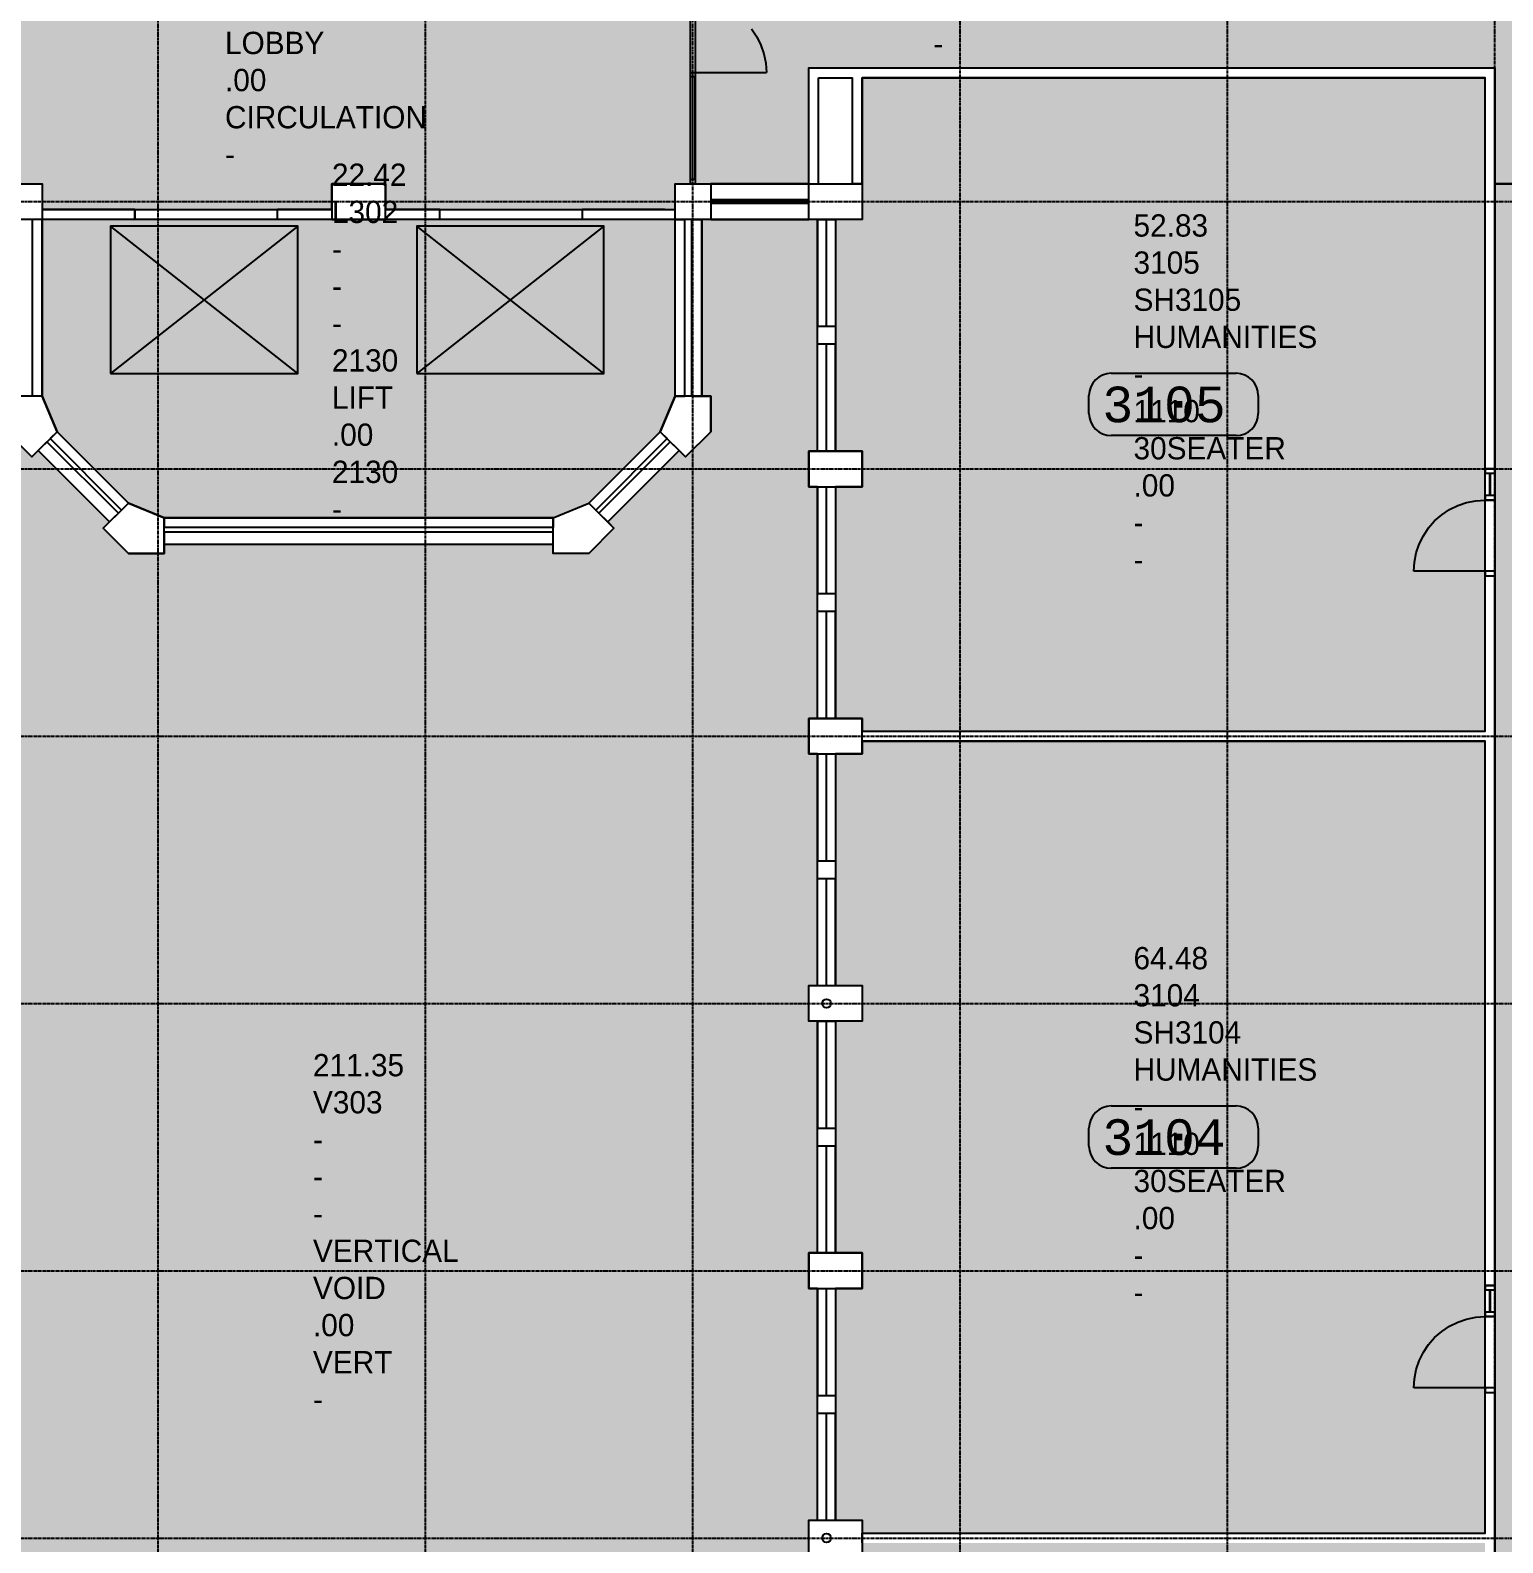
# Model space of a CAD drawing. Header units: millimetres. Extents: x -67062 to 59842, y -55557 to 30708.
# Drawn here: x -51147 to -34624, y -15394 to 1581 of the extents above; entities that cross this region are included whole.
import ezdxf

# ---------------------------------------------------------------- set-up
doc = ezdxf.new("R2010")
doc.units = ezdxf.units.MM
doc.header["$MEASUREMENT"] = 0
doc.linetypes.add('PCENTRE', pattern=[50.8, 31.75, -6.35, 6.35, -6.35])
doc.linetypes.add('PCENTRE2', pattern=[28.575, 19.05, -3.175, 3.175, -3.175])
for name, color, linetype in [('Boundaries_and_building_grids', 140, 'PCENTRE2'), ('BRICK_WALLS_P4', 1, 'CONTINUOUS'), ('COLUMNS_P5', 5, 'CONTINUOUS'), ('DR', 8, 'CONTINUOUS'), ('GROS$', 1, 'CONTINUOUS'), ('HL-TMP', 7, 'CONTINUOUS'), ('LIFTS AND STAIRS', 8, 'CONTINUOUS'), ('RM$', 5, 'CONTINUOUS'), ('RM$TXT', 5, 'CONTINUOUS'), ('SAPSE_P7', 9, 'CONTINUOUS'), ('WA_EXT', 7, 'CONTINUOUS'), ('WN', 4, 'CONTINUOUS')]:
    doc.layers.add(name, color=color, linetype=linetype)
doc.styles.add('MONOTXT', font='monotxt.shx')

msp = doc.modelspace()

# ---------------------------------------------------------------- hatches: boundary and pattern name
at = {"layer": 'HL-TMP', "linetype": 'Continuous', "true_color": 0x666666}
h = msp.add_hatch(color=251, dxfattribs=at)
h.paths.add_polyline_path([(-16822, -34092), (-19602, -34092), (-19602, -34882), (-19602, -40092), (-17412, -40092), (-16822, -40092), (-16822, -38882)], flags=0)
h.paths.add_polyline_path([(14588, 6341), (14422, 6741), (13621, 7542), (13221, 7708), (8855, 7708), (8455, 7542), (7653, 6741), (7488, 6341), (7488, 4358), (14588, 4358)], flags=0)
h.paths.add_polyline_path([(-43912, 6341), (-44078, 6741), (-44879, 7542), (-45279, 7708), (-49645, 7708), (-50045, 7542), (-50847, 6741), (-51012, 6341), (-51012, 4358), (-43912, 4358)], flags=0)
h.paths.add_polyline_path([(-43912, -27542), (-51012, -27542), (-51012, -29525), (-50847, -29925), (-50045, -30726), (-49645, -30892), (-45279, -30892), (-44879, -30726), (-44078, -29925), (-43912, -29525)], flags=0)
h.paths.add_polyline_path([(14588, -27542), (7488, -27542), (7488, -29525), (7653, -29925), (8455, -30726), (8855, -30892), (13221, -30892), (13621, -30726), (14422, -29925), (14588, -29525)], flags=0)
h.paths.add_polyline_path([(-10822, -34092), (-13982, -34092), (-13982, -39982), (-12402, -39982), (-10822, -39982)], flags=0)
h.paths.add_polyline_path([(23488, 4343), (23488, 7343), (23488, 10343), (23488, 13343), (23488, 16343), (23488, 19343), (23488, 22343), (23488, 25343), (23488, 28103), (20988, 28103), (20988, 26143), (20988, 23143), (20988, 20143), (20988, 17143), (20988, 14143), (20988, 12736), (20988, 11331), (20988, 9928), (20988, 6811), (20988, 5308), (20988, 3958), (20183, 3958), (16313, 3958), (16313, 2933), (16313, 308), (20928, 308), (20928, -92), (21391, -92), (22991, -92), (23488, -92), (23488, 1343)], flags=0)
h.paths.add_polyline_path([(21038, -202), (21038, -24397), (16588, -24397), (16588, -24542), (14813, -24542), (14813, -27142), (16588, -27142), (16588, -27287), (20778, -27287), (20778, -37877), (23788, -37877), (23788, -3397), (23488, -3397), (23488, -202)], flags=0)
h.paths.add_polyline_path([(-1767, -24542), (-1767, -27142), (7263, -27142), (7263, -24542)], flags=0)
h.paths.add_polyline_path([(-1512, -27252), (58, -27252), (58, -32367), (-1512, -32367)], flags=0)
h.paths.add_polyline_path([(-10602, -33982), (-10602, -40202), (-9322, -40202), (-9322, -33982)], flags=0)
h.paths.add_polyline_path([(-34912, -32367), (-34912, -33982), (58, -33982), (58, -32367)], flags=0)
h.paths.add_polyline_path([(58, -38327), (58, -34092), (-1512, -34092), (-1512, -40202), (-1657, -40202), (-1657, -41752), (-1657, -42287), (-1050, -42287), (58, -42287), (58, -42127), (58, -39127)], flags=0)
h.paths.add_polyline_path([(-1767, -40202), (-2903, -40202), (-8302, -40202), (-9212, -40202), (-9212, -41752), (-9212, -41802), (-7197, -41802), (-4197, -41802), (-1767, -41802), (-1767, -41752)], flags=0)
h.paths.add_polyline_path([(-37712, -40202), (-37712, -41802), (-9322, -41802), (-9322, -40202), (-14202, -40202), (-14202, -39602), (-16602, -39602), (-16602, -40202), (-19822, -40202), (-19822, -39602), (-22222, -39602), (-22222, -40202)], flags=0)
h.paths.add_polyline_path([(-36512, -27252), (-36512, -40202), (-34912, -40202), (-34912, -27252)], flags=0)
h.paths.add_polyline_path([(-31602, -33982), (-30322, -33982), (-30322, -40202), (-31602, -40202)], flags=0)
h.paths.add_polyline_path([(-43687, -24542), (-43687, -27142), (-34712, -27142), (-34712, -24542)], flags=0)
h.paths.add_polyline_path([(-59962, 14603), (-59962, -37877), (-57462, -37877), (-57462, -27142), (-51237, -27142), (-51237, -24542), (-57462, -24542), (-57462, -142), (-57352, -142), (-57352, 308), (-52737, 308), (-52737, 3958), (-57462, 3958), (-57462, 14603)], flags=0)
h.paths.add_polyline_path([(-57412, 25343), (-57412, 28103), (-60012, 28103), (-60012, 25343), (-60012, 23143), (-60012, 20143), (-60012, 19213), (-59962, 19213), (-59962, 17143), (-59962, 14713), (-57462, 14713), (-57462, 16213), (-57412, 16213), (-57412, 16343), (-57412, 19343), (-57412, 22343)], flags=0)
h.paths.add_polyline_path([(-43687, 3958), (-43687, -142), (-42412, -142), (-42412, 1158), (-34712, 1158), (-34712, -142), (-31912, -142), (-31912, 8), (-31512, 8), (-31512, -92), (-31292, -92), (-31079, -429), (-29345, -429), (-29133, -92), (-28912, -92), (-28912, 58), (-28512, 58), (-28512, -92), (-28292, -92), (-28079, -429), (-26345, -429), (-26133, -92), (-25912, -92), (-25912, 58), (-25512, 58), (-25512, -92), (-25292, -92), (-25079, -429), (-23345, -429), (-23133, -92), (-22912, -92), (-22912, 58), (-22512, 58), (-22512, -92), (-22292, -92), (-22079, -429), (-20345, -429), (-20133, -92), (-19912, -92), (-19912, 58), (-19512, 58), (-19512, -92), (-19292, -92), (-19079, -429), (-17345, -429), (-17133, -92), (-16912, -92), (-16912, 58), (-16512, 58), (-16512, -92), (-16292, -92), (-16079, -429), (-14345, -429), (-14133, -92), (-13912, -92), (-13912, 58), (-13512, 58), (-13512, -92), (-13292, -92), (-13079, -429), (-11345, -429), (-11133, -92), (-10912, -92), (-10912, 58), (-10512, 58), (-10512, -92), (-10292, -92), (-10079, -429), (-8345, -429), (-8133, -92), (-7912, -92), (-7912, 58), (-7512, 58), (-7512, -92), (-7292, -92), (-7079, -429), (-5345, -429), (-5133, -92), (-4912, -92), (-4912, 8), (-1767, 8), (-1767, 1158), (5988, 1158), (5988, -142), (7263, -142), (7263, 3958)], flags=0)
h.paths.add_polyline_path([(-32062, -142), (-34712, -142), (-34712, -27142), (-31787, -27142), (-31787, -26921), (-31575, -26709), (-31575, -24975), (-31787, -24763), (-31787, -24542), (-32312, -24542), (-32312, -24142), (-31787, -24142), (-31787, -23921), (-31575, -23709), (-31575, -21975), (-31787, -21763), (-31787, -21542), (-32312, -21542), (-32312, -21142), (-31787, -21142), (-31787, -20921), (-31575, -20709), (-31575, -18975), (-31787, -18763), (-31787, -18542), (-32312, -18542), (-32312, -18142), (-31787, -18142), (-31787, -17921), (-31575, -17709), (-31575, -15975), (-31787, -15763), (-31787, -15542), (-32312, -15542), (-32312, -15142), (-31787, -15142), (-31787, -14921), (-31575, -14709), (-31575, -12975), (-31787, -12763), (-31787, -12542), (-32312, -12542), (-32312, -12142), (-31787, -12142), (-31787, -11921), (-31575, -11709), (-31575, -9975), (-31787, -9763), (-31787, -9542), (-32312, -9542), (-32312, -9142), (-31787, -9142), (-31787, -8921), (-31575, -8709), (-31575, -6975), (-31787, -6763), (-31787, -6542), (-32312, -6542), (-32312, -6142), (-31787, -6142), (-31787, -5921), (-31575, -5709), (-31575, -3975), (-31787, -3763), (-31787, -3542), (-32312, -3542), (-32312, -3142), (-31787, -3142), (-31787, -2921), (-31575, -2709), (-31575, -975), (-31787, -763), (-31787, -542), (-32062, -542)], flags=0)
h.paths.add_polyline_path([(-4637, -27142), (-1767, -27142), (-1767, 8), (-4512, 8), (-4512, -142), (-4362, -142), (-4362, -542), (-4637, -542), (-4637, -763), (-4849, -975), (-4849, -2709), (-4637, -2921), (-4637, -3142), (-4312, -3142), (-4312, -3542), (-4637, -3542), (-4637, -3763), (-4849, -3975), (-4849, -5709), (-4637, -5921), (-4637, -6142), (-4312, -6142), (-4312, -6542), (-4637, -6542), (-4637, -6763), (-4849, -6975), (-4849, -8709), (-4637, -8921), (-4637, -9142), (-4312, -9142), (-4312, -9542), (-4637, -9542), (-4637, -9763), (-4849, -9975), (-4849, -11709), (-4637, -11921), (-4637, -12142), (-4312, -12142), (-4312, -12542), (-4637, -12542), (-4637, -12763), (-4849, -12975), (-4849, -14709), (-4637, -14921), (-4637, -15142), (-4312, -15142), (-4312, -15542), (-4637, -15542), (-4637, -15763), (-4849, -15975), (-4849, -17709), (-4637, -17921), (-4637, -18142), (-4312, -18142), (-4312, -18542), (-4637, -18542), (-4637, -18763), (-4849, -18975), (-4849, -20709), (-4637, -20921), (-4637, -21142), (-4312, -21142), (-4312, -21542), (-4637, -21542), (-4637, -21763), (-4849, -21975), (-4849, -23709), (-4637, -23921), (-4637, -24142), (-4312, -24142), (-4312, -24542), (-4637, -24542), (-4637, -24763), (-4849, -24975), (-4849, -26709), (-4637, -26921)], flags=0)
h.paths.add_polyline_path([(33, 3958), (1033, 3958), (1033, 5658), (1233, 5658), (1233, 12958), (33, 12958)], flags=0)
at = {"layer": 'HL-TMP', "linetype": 'Continuous'}
h = msp.add_hatch(color=7, dxfattribs=at)
h.paths.add_polyline_path([(-34822, -15397), (-41812, -15397), (-41812, -15542), (-42112, -15542), (-42112, -18142), (-41812, -18142), (-41812, -18542), (-42112, -18542), (-42112, -21142), (-41812, -21142), (-41812, -21542), (-42112, -21542), (-42112, -24142), (-41812, -24142), (-41812, -24432), (-34822, -24432), (-34822, -21857)], flags=0)
h.paths.add_polyline_path([(-34822, -6397), (-41812, -6397), (-41812, -6542), (-42112, -6542), (-42112, -9142), (-41812, -9142), (-41812, -9542), (-42112, -9542), (-42112, -12142), (-41812, -12142), (-41812, -12542), (-42112, -12542), (-42112, -15142), (-41812, -15142), (-41812, -15287), (-34822, -15287), (-34822, -12857)], flags=0)
h.paths.add_polyline_path([(-34822, 1048), (-41812, 1048), (-41812, -542), (-42112, -542), (-42112, -3142), (-41812, -3142), (-41812, -3542), (-42112, -3542), (-42112, -6142), (-41812, -6142), (-41812, -6287), (-34822, -6287), (-34822, -3692)], flags=0)
h.paths.add_polyline_path([(-77, 12958), (-4662, 12958), (-4662, 10458), (-4412, 10458), (-4412, 9858), (-4662, 9858), (-4662, 5658), (-77, 5658), (-77, 6678)], flags=0)
h.paths.add_polyline_path([(5588, 12958), (1343, 12958), (1343, 5928), (1343, 5658), (5588, 5658)], flags=0)
h.paths.add_polyline_path([(5688, -6542), (5388, -6542), (5388, -6397), (-1657, -6397), (-1657, -7657), (-1657, -15287), (5388, -15287), (5388, -15142), (5688, -15142), (5688, -12542), (5388, -12542), (5388, -12142), (5688, -12142), (5688, -9542), (5388, -9542), (5388, -9142), (5688, -9142)], flags=0)
h.paths.add_polyline_path([(5688, -20542), (5688, -18542), (5388, -18542), (5388, -18142), (5688, -18142), (5688, -15542), (5388, -15542), (5388, -15397), (-1657, -15397), (-1657, -16657), (-1657, -24432), (5388, -24432), (5388, -24142), (5688, -24142), (5688, -21542), (5388, -21542), (5388, -21142), (5688, -21142)], flags=0)
at = {"layer": 'HL-TMP', "linetype": 'Continuous', "true_color": 0xcc679f}
h = msp.add_hatch(color=233, dxfattribs=at)
h.paths.add_polyline_path([(-43737, -24542), (-44712, -24542), (-45512, -24542), (-45512, -24512), (-45666, -24512), (-46133, -24046), (-46279, -23985), (-48645, -23985), (-48792, -24046), (-49258, -24512), (-49412, -24512), (-49412, -24542), (-51187, -24542), (-51187, -26642), (-51187, -27142), (-51012, -27142), (-43737, -27142)], flags=0)
h.paths.add_polyline_path([(14763, -24542), (12988, -24542), (12834, -24512), (12367, -24046), (12221, -23985), (9855, -23985), (9708, -24046), (9242, -24512), (9088, -24512), (9088, -24542), (7313, -24542), (7313, -26642), (7313, -27142), (7488, -27142), (14763, -27142), (14763, -26642)], flags=0)
h.paths.add_polyline_path([(16263, 2933), (16263, 3958), (15863, 3958), (14588, 3958), (7313, 3958), (7313, -142), (7488, -142), (7488, -432), (8526, -432), (10738, -432), (10738, -142), (11338, -142), (11338, -432), (14588, -432), (14588, -142), (15988, -142), (15988, 308), (16263, 308)], flags=0)
h.paths.add_polyline_path([(-43737, 3958), (-43912, 3958), (-51537, 3958), (-52687, 3958), (-52687, 1333), (-52687, 308), (-52412, 308), (-52412, -142), (-51012, -142), (-51012, -432), (-49974, -432), (-47762, -432), (-47762, -142), (-47162, -142), (-47162, -432), (-43912, -432), (-43912, -142), (-43737, -142)], flags=0)
at = {"layer": 'HL-TMP', "linetype": 'Continuous', "true_color": 0x339aa9}
h = msp.add_hatch(color=135, dxfattribs=at)
h.paths.add_polyline_path([(16063, -15542), (15988, -15542), (15988, -15142), (16063, -15142), (16063, -12542), (15988, -12542), (15988, -12142), (16063, -12142), (16063, -9542), (15988, -9542), (15988, -9142), (16063, -9142), (16063, -6542), (15988, -6542), (15988, -6142), (16063, -6142), (16063, -3542), (15988, -3542), (15988, -3142), (16063, -3142), (16063, -542), (14888, -542), (14888, -2525), (14988, -2525), (14988, -2925), (14705, -3208), (14634, -3137), (13833, -3938), (13903, -4009), (13621, -4292), (13221, -4292), (13221, -4192), (8855, -4192), (8855, -4292), (8455, -4292), (8172, -4009), (8243, -3938), (7441, -3137), (7371, -3208), (7088, -2925), (7088, -2525), (7188, -2525), (7188, -542), (5888, -542), (5888, -3142), (5988, -3142), (5988, -3542), (5888, -3542), (5888, -6142), (5988, -6142), (5988, -6542), (5888, -6542), (5888, -9142), (5988, -9142), (5988, -9542), (5888, -9542), (5888, -12142), (5988, -12142), (5988, -12542), (5888, -12542), (5888, -15142), (5988, -15142), (5988, -15542), (5888, -15542), (5888, -18142), (5988, -18142), (5988, -18542), (5888, -18542), (5888, -20542), (5888, -21142), (5988, -21142), (5988, -21542), (5888, -21542), (5888, -24142), (7488, -24142), (7488, -24212), (9052, -24212), (9052, -24167), (9615, -23604), (12460, -23604), (13068, -24212), (14588, -24212), (14588, -24142), (16063, -24142), (16063, -21542), (15988, -21542), (15988, -21142), (16063, -21142), (16063, -18542), (15988, -18542), (15988, -18142), (16063, -18142)], flags=0)
h.paths.add_polyline_path([(-31512, -142), (-31512, -542), (-31737, -542), (-31737, -742), (-31525, -954), (-31525, -2730), (-31737, -2942), (-31737, -3142), (-31512, -3142), (-31512, -3542), (-31737, -3542), (-31737, -3742), (-31525, -3954), (-31525, -5730), (-31737, -5942), (-31737, -6142), (-31512, -6142), (-31512, -6542), (-31737, -6542), (-31737, -6742), (-31525, -6954), (-31525, -8730), (-31737, -8942), (-31737, -9142), (-31512, -9142), (-31512, -9542), (-31737, -9542), (-31737, -9742), (-31525, -9954), (-31525, -11730), (-31737, -11942), (-31737, -12142), (-31512, -12142), (-31512, -12542), (-31737, -12542), (-31737, -12742), (-31525, -12954), (-31525, -14730), (-31737, -14942), (-31737, -15142), (-31512, -15142), (-31512, -15542), (-31737, -15542), (-31737, -15742), (-31525, -15954), (-31525, -17730), (-31737, -17942), (-31737, -18142), (-31512, -18142), (-31512, -18542), (-31737, -18542), (-31737, -18742), (-31525, -18954), (-31525, -20730), (-31737, -20942), (-31737, -21142), (-31512, -21142), (-31512, -21542), (-31737, -21542), (-31737, -21742), (-31525, -21954), (-31525, -23730), (-31737, -23942), (-31737, -24142), (-31512, -24142), (-31512, -24542), (-31737, -24542), (-31737, -24742), (-31525, -24954), (-31525, -26730), (-31737, -26942), (-31737, -27142), (-31512, -27142), (-31512, -27542), (-31312, -27542), (-31100, -27205), (-29324, -27205), (-29112, -27542), (-28912, -27542), (-28912, -27142), (-28512, -27142), (-28512, -27542), (-28312, -27542), (-28100, -27205), (-26324, -27205), (-26112, -27542), (-25912, -27542), (-25912, -27142), (-25512, -27142), (-25512, -27542), (-25312, -27542), (-25100, -27205), (-23324, -27205), (-23112, -27542), (-22912, -27542), (-22912, -27142), (-22512, -27142), (-22512, -27542), (-22312, -27542), (-22100, -27205), (-20324, -27205), (-20112, -27542), (-19912, -27542), (-19912, -27142), (-19512, -27142), (-19512, -27542), (-19312, -27542), (-19100, -27205), (-17324, -27205), (-17112, -27542), (-16912, -27542), (-16912, -27142), (-16512, -27142), (-16512, -27542), (-16312, -27542), (-16100, -27205), (-14324, -27205), (-14112, -27542), (-13912, -27542), (-13912, -27142), (-13512, -27142), (-13512, -27542), (-13312, -27542), (-13100, -27205), (-11324, -27205), (-11112, -27542), (-10912, -27542), (-10912, -27142), (-10512, -27142), (-10512, -27542), (-10312, -27542), (-10100, -27205), (-8324, -27205), (-8112, -27542), (-7912, -27542), (-7912, -27142), (-7512, -27142), (-7512, -27542), (-7312, -27542), (-7100, -27205), (-5324, -27205), (-5112, -27542), (-4912, -27542), (-4912, -27142), (-4687, -27142), (-4687, -26942), (-4893, -26737), (-4899, -26730), (-4899, -24954), (-4687, -24742), (-4687, -24542), (-4912, -24542), (-4912, -24142), (-4687, -24142), (-4687, -23942), (-4899, -23730), (-4899, -21954), (-4687, -21742), (-4687, -21542), (-4912, -21542), (-4912, -21142), (-4687, -21142), (-4687, -20942), (-4899, -20730), (-4899, -18954), (-4687, -18742), (-4687, -18542), (-4912, -18542), (-4912, -18142), (-4687, -18142), (-4687, -17942), (-4899, -17730), (-4899, -15954), (-4687, -15742), (-4687, -15542), (-4912, -15542), (-4912, -15142), (-4687, -15142), (-4687, -14942), (-4899, -14730), (-4899, -12954), (-4687, -12742), (-4687, -12542), (-4912, -12542), (-4912, -12142), (-4687, -12142), (-4687, -11942), (-4899, -11730), (-4899, -9954), (-4687, -9742), (-4687, -9542), (-4912, -9542), (-4912, -9142), (-4687, -9142), (-4687, -8942), (-4899, -8730), (-4899, -6954), (-4687, -6742), (-4687, -6542), (-4912, -6542), (-4912, -6142), (-4687, -6142), (-4687, -5942), (-4899, -5730), (-4899, -3954), (-4687, -3742), (-4687, -3542), (-4912, -3542), (-4912, -3142), (-4687, -3142), (-4687, -2942), (-4899, -2730), (-4899, -954), (-4687, -742), (-4687, -542), (-4912, -542), (-4912, -142), (-5112, -142), (-5324, -479), (-7100, -479), (-7312, -142), (-7512, -142), (-7512, -542), (-7912, -542), (-7912, -142), (-8112, -142), (-8324, -479), (-10100, -479), (-10312, -142), (-10512, -142), (-10512, -542), (-10912, -542), (-10912, -142), (-11112, -142), (-11324, -479), (-13100, -479), (-13312, -142), (-13512, -142), (-13512, -542), (-13912, -542), (-13912, -142), (-14112, -142), (-14324, -479), (-16100, -479), (-16312, -142), (-16512, -142), (-16512, -542), (-16912, -542), (-16912, -142), (-17112, -142), (-17324, -479), (-19100, -479), (-19312, -142), (-19512, -142), (-19512, -542), (-19912, -542), (-19912, -142), (-20112, -142), (-20324, -479), (-22100, -479), (-22312, -142), (-22512, -142), (-22512, -542), (-22912, -542), (-22912, -142), (-23112, -142), (-23324, -479), (-25100, -479), (-25312, -142), (-25512, -142), (-25512, -542), (-25912, -542), (-25912, -142), (-26112, -142), (-26324, -479), (-28100, -479), (-28312, -142), (-28512, -142), (-28512, -542), (-28912, -542), (-28912, -142), (-29112, -142), (-29324, -479), (-31100, -479), (-31312, -142)], flags=0)
h.paths.add_polyline_path([(-42312, -12542), (-42412, -12542), (-42412, -12142), (-42312, -12142), (-42312, -9542), (-42412, -9542), (-42412, -9142), (-42312, -9142), (-42312, -6542), (-42412, -6542), (-42412, -6142), (-42312, -6142), (-42312, -3542), (-42412, -3542), (-42412, -3142), (-42312, -3142), (-42312, -542), (-43612, -542), (-43612, -2525), (-43512, -2525), (-43512, -2925), (-43795, -3208), (-43866, -3137), (-44667, -3938), (-44597, -4009), (-44879, -4292), (-45279, -4292), (-45279, -4192), (-49645, -4192), (-49645, -4292), (-50045, -4292), (-50328, -4009), (-50257, -3938), (-51059, -3137), (-51129, -3208), (-51412, -2925), (-51412, -2525), (-51312, -2525), (-51312, -542), (-52487, -542), (-52487, -3142), (-52412, -3142), (-52412, -3542), (-52487, -3542), (-52487, -6142), (-52412, -6142), (-52412, -6542), (-52487, -6542), (-52487, -9142), (-52412, -9142), (-52412, -9542), (-52487, -9542), (-52487, -12142), (-52412, -12142), (-52412, -12542), (-52487, -12542), (-52487, -15142), (-52412, -15142), (-52412, -15542), (-52487, -15542), (-52487, -18142), (-52412, -18142), (-52412, -18542), (-52487, -18542), (-52487, -21142), (-52412, -21142), (-52412, -21542), (-52487, -21542), (-52487, -24142), (-51012, -24142), (-51012, -24212), (-49448, -24212), (-49448, -24167), (-48885, -23604), (-46040, -23604), (-45477, -24167), (-45477, -24212), (-45432, -24212), (-44712, -24212), (-43912, -24212), (-43912, -24142), (-42312, -24142), (-42312, -21542), (-42412, -21542), (-42412, -21142), (-42312, -21142), (-42312, -18542), (-42412, -18542), (-42412, -18142), (-42312, -18142), (-42312, -15542), (-42412, -15542), (-42412, -15142), (-42312, -15142)], flags=0)
at = {"layer": 'HL-TMP', "linetype": 'Continuous', "true_color": 0x66cdcf}
h = msp.add_hatch(color=133, dxfattribs=at)
h.paths.add_polyline_path([(14588, -542), (8526, -542), (7488, -542), (7488, -2525), (7653, -2925), (8455, -3726), (8855, -3892), (13221, -3892), (13621, -3726), (14422, -2925), (14588, -2525)], flags=0)
h.paths.add_polyline_path([(-43912, -542), (-49974, -542), (-51012, -542), (-51012, -2525), (-50847, -2925), (-50045, -3726), (-49645, -3892), (-45279, -3892), (-44879, -3726), (-44078, -2925), (-43912, -2525)], flags=0)

# ---------------------------------------------------------------- linework, layer by layer
at = {"layer": 'Boundaries_and_building_grids', "color": 140, "linetype": 'PCENTRE', "lineweight": -3}
for p, q in [((-49712, -43392), (-49712, 30708)), ((-46712, -43392), (-46712, 30708)), ((-43712, -43392), (-43712, 30708)), ((-40712, -48892), (-40712, 30708)), ((-37712, -48892), (-37712, 30708)), ((-34712, -48892), (-34712, 30708)), ((-67062, -342), (30638, -342)), ((-67062, -3342), (30638, -3342)), ((-67062, -6342), (30638, -6342)), ((-67062, -9342), (30638, -9342)), ((-67062, -12342), (30638, -12342)), ((-67062, -15342), (30638, -15342))]:
    msp.add_line(p, q, dxfattribs=at)
at = {"layer": 'BRICK_WALLS_P4', "linetype": 'Continuous'}
for p, q in [((-42412, 1158), (-34712, 1158)), ((-42412, 1048), (-42412, 1158)), ((-42412, -142), (-42412, 1048)), ((-42302, -142), (-42302, 1048)), ((-42302, 1048), (-41922, 1048)), ((-41922, -142), (-41922, 1048)), ((-41812, 1048), (-34822, 1048)), ((-41812, -142), (-41812, 1048)), ((-34822, -3342), (-34822, 1048)), ((-34712, -3342), (-34712, 1158)), ((-42412, -142), (-42302, -142)), ((-41812, -142), (-41922, -142)), ((-49974, -432), (-51012, -432)), ((-49974, -542), (-49974, -432)), ((-48374, -542), (-48374, -432)), ((-47762, -432), (-48374, -432)), ((-46551, -432), (-47162, -432)), ((-46551, -542), (-46551, -432)), ((-44951, -542), (-44951, -432)), ((-44026, -432), (-44951, -432)), ((-51122, -2525), (-51122, -542)), ((-51012, -542), (-51122, -542)), ((-49974, -542), (-51012, -542)), ((-51012, -2525), (-51012, -542)), ((-47762, -542), (-48374, -542)), ((-46551, -542), (-47162, -542)), ((-44026, -542), (-44951, -542)), ((-43912, -2525), (-43912, -542)), ((-43912, -542), (-43802, -542)), ((-43802, -2525), (-43802, -542)), ((-43722, -2525), (-43722, -542)), ((-43722, -542), (-43612, -542)), ((-43612, -2525), (-43612, -542)), ((-51012, -2525), (-51122, -2525)), ((-43912, -2525), (-43802, -2525)), ((-43722, -2525), (-43612, -2525)), ((-51059, -3137), (-50960, -3038)), ((-50960, -3038), (-50158, -3839)), ((-50847, -2925), (-50924, -3003)), ((-50123, -3804), (-50924, -3003)), ((-50045, -3726), (-50847, -2925)), ((-44078, -2925), (-44879, -3726)), ((-44000, -3003), (-44802, -3804)), ((-43965, -3038), (-44766, -3839)), ((-44078, -2925), (-44000, -3003)), ((-43866, -3137), (-43965, -3038)), ((-51059, -3137), (-50257, -3938)), ((-44667, -3938), (-43866, -3137)), ((-34822, -3342), (-34712, -3342)), ((-50045, -3726), (-50123, -3804)), ((-44879, -3726), (-44802, -3804)), ((-50257, -3938), (-50158, -3839)), ((-45279, -3892), (-49645, -3892)), ((-49645, -3892), (-49645, -4002)), ((-45279, -3892), (-45279, -4002)), ((-44667, -3938), (-44766, -3839)), ((-45279, -4002), (-49645, -4002)), ((-45279, -4052), (-49645, -4052)), ((-49645, -4052), (-49645, -4192)), ((-45279, -4192), (-45279, -4052)), ((-45279, -4192), (-49645, -4192)), ((-34822, -6287), (-34822, -4542)), ((-34822, -4542), (-34712, -4542)), ((-34712, -12507), (-34712, -4542)), ((-41812, -6287), (-34822, -6287)), ((-41812, -6397), (-41812, -6287)), ((-41812, -6397), (-34822, -6397)), ((-34822, -12507), (-34822, -6397)), ((-34822, -12507), (-34712, -12507)), ((-34822, -15287), (-34822, -13707)), ((-34822, -13707), (-34712, -13707)), ((-34712, -21507), (-34712, -13707)), ((-41812, -15287), (-34822, -15287))]:
    msp.add_line(p, q, dxfattribs=at)
at = {"layer": 'COLUMNS_P5', "linetype": 'Continuous'}
for points in [[(-51412, -542), (-51412, -142), (-51012, -142), (-51012, -542)], [(-47762, -142), (-47762, -542), (-47162, -542), (-47162, -142)], [(-41812, -142), (-41812, -542), (-42412, -542), (-42412, -142)], [(-51012, -2525), (-51412, -2525), (-51412, -2925), (-51129, -3208), (-50847, -2925)], [(-43912, -2525), (-44078, -2925), (-43795, -3208), (-43512, -2925), (-43512, -2525)], [(-41812, -3542), (-41812, -3142), (-42412, -3142), (-42412, -3542)], [(-49645, -3892), (-50045, -3726), (-50328, -4009), (-50045, -4292), (-49645, -4292)], [(-45279, -4292), (-45279, -3892), (-44879, -3726), (-44597, -4009), (-44879, -4292)], [(-41812, -6542), (-41812, -6142), (-42412, -6142), (-42412, -6542)], [(-42412, -9142), (-41812, -9142), (-41812, -9542), (-42412, -9542)], [(-41812, -12542), (-41812, -12142), (-42412, -12142), (-42412, -12542)], [(-42412, -15142), (-41812, -15142), (-41812, -15542), (-42412, -15542)]]:
    msp.add_lwpolyline(points, close=True, dxfattribs=at)
msp.add_lwpolyline([(-43512, -542), (-43912, -542), (-43912, -142), (-43512, -142), (-43512, -542)], dxfattribs=at)
at = {"layer": 'COLUMNS_P5', "linetype": 'Continuous', "lineweight": -3}
for centre in [(-42212, -9342), (-42212, -15342)]:
    msp.add_circle(centre, 50, dxfattribs=at)
at = {"layer": 'DR'}
for p, q in [((-43053, 1595), (-42994, 1508)), ((-42994, 1508), (-42948, 1414)), ((-42948, 1414), (-42915, 1315)), ((-42915, 1315), (-42894, 1212)), ((-42894, 1212), (-42887, 1108)), ((-35128, -3753), (-35029, -3719)), ((-35029, -3719), (-34927, -3699)), ((-34927, -3699), (-34822, -3692)), ((-35388, -3926), (-35309, -3857)), ((-35309, -3857), (-35222, -3799)), ((-35222, -3799), (-35128, -3753)), ((-35515, -4092), (-35457, -4005)), ((-35457, -4005), (-35388, -3926)), ((-35595, -4285), (-35561, -4186)), ((-35561, -4186), (-35515, -4092)), ((-35622, -4492), (-35615, -4388)), ((-35615, -4388), (-35595, -4285)), ((-35128, -12918), (-35029, -12884)), ((-35029, -12884), (-34927, -12864)), ((-34927, -12864), (-34822, -12857)), ((-35388, -13091), (-35309, -13022)), ((-35309, -13022), (-35222, -12964)), ((-35222, -12964), (-35128, -12918)), ((-35515, -13257), (-35457, -13170)), ((-35457, -13170), (-35388, -13091)), ((-35595, -13450), (-35561, -13351)), ((-35561, -13351), (-35515, -13257)), ((-35622, -13657), (-35615, -13553)), ((-35615, -13553), (-35595, -13450))]:
    msp.add_line(p, q, dxfattribs=at)
at = {"layer": 'DR', "linetype": 'Continuous'}
for p, q in [((-43737, -92), (-43737, 1058)), ((-43712, -92), (-43712, 1058)), ((-43687, 1108), (-42887, 1108)), ((-43687, -92), (-43687, 1058)), ((-34822, -3642), (-34822, -3392)), ((-34772, -3392), (-34772, -3642)), ((-34762, -3642), (-34762, -3392)), ((-34712, -3392), (-34712, -3642)), ((-34822, -4492), (-35622, -4492)), ((-34822, -12807), (-34822, -12557)), ((-34772, -12557), (-34772, -12807)), ((-34762, -12807), (-34762, -12557)), ((-34712, -12557), (-34712, -12807)), ((-34822, -13657), (-35622, -13657))]:
    msp.add_line(p, q, dxfattribs=at)
for points in [[(-43737, 1058), (-43737, 1108), (-43687, 1108), (-43687, 1058), (-43737, 1058)], [(-43737, -142), (-43737, -92), (-43687, -92), (-43687, -142), (-43737, -142)], [(-34822, -3392), (-34712, -3392), (-34712, -3342), (-34822, -3342), (-34822, -3392)], [(-34822, -3692), (-34712, -3692), (-34712, -3642), (-34822, -3642), (-34822, -3692)], [(-34822, -4542), (-34712, -4542), (-34712, -4492), (-34822, -4492), (-34822, -4542)], [(-34822, -12557), (-34712, -12557), (-34712, -12507), (-34822, -12507), (-34822, -12557)], [(-34822, -12857), (-34712, -12857), (-34712, -12807), (-34822, -12807), (-34822, -12857)], [(-34822, -13707), (-34712, -13707), (-34712, -13657), (-34822, -13657), (-34822, -13707)]]:
    msp.add_lwpolyline(points, dxfattribs=at)
at = {"layer": 'GROS$', "linetype": 'Continuous', "flags": 128}
for points in [[(-52412, -142), (-51012, -142), (-51012, -432), (-49974, -432), (-49974, -542), (-51012, -542), (-51012, -2525), (-50847, -2925), (-50045, -3726), (-49645, -3892), (-45279, -3892), (-44879, -3726), (-44078, -2925), (-43912, -2525), (-43912, -542), (-49974, -542), (-49974, -432), (-47762, -432), (-47762, -142), (-47162, -142), (-47162, -432), (-43912, -432), (-43912, -142), (-43737, -142), (-43737, 3958)], [(-43687, 2708), (-43687, -142), (-42412, -142), (-42412, 1158), (-34712, 1158), (-34712, -3692), (-34822, -3692), (-34822, 1048), (-41812, 1048), (-41812, -542), (-42112, -542), (-42112, -3142), (-41812, -3142), (-41812, -3542), (-42112, -3542), (-42112, -6142), (-41812, -6142), (-41812, -6287), (-34822, -6287), (-34822, -3692), (-34712, -3692), (-34712, -12857), (-34822, -12857), (-34822, -6397), (-41812, -6397), (-41812, -6542), (-42112, -6542), (-42112, -9142), (-41812, -9142), (-41812, -9542), (-42112, -9542), (-42112, -12142), (-41812, -12142), (-41812, -12542), (-42112, -12542), (-42112, -15142), (-41812, -15142), (-41812, -15287), (-34822, -15287), (-34822, -12857), (-34712, -12857), (-34712, -21857)], [(-42412, -15542), (-42412, -15142), (-42312, -15142), (-42312, -12542), (-42412, -12542), (-42412, -12142), (-42312, -12142), (-42312, -9542), (-42412, -9542), (-42412, -9142), (-42312, -9142), (-42312, -6542), (-42412, -6542), (-42412, -6142), (-42312, -6142), (-42312, -3542), (-42412, -3542), (-42412, -3142), (-42312, -3142), (-42312, -542), (-43612, -542), (-43612, -2525), (-43512, -2525), (-43512, -2925), (-43795, -3208), (-43866, -3137), (-44667, -3938), (-44597, -4009), (-44879, -4292), (-45279, -4292), (-45279, -4192), (-49645, -4192), (-49645, -4292), (-50045, -4292), (-50328, -4009), (-50257, -3938), (-51059, -3137), (-51129, -3208), (-51412, -2925)]]:
    msp.add_lwpolyline(points, dxfattribs=at)
at = {"layer": 'LIFTS AND STAIRS', "linetype": 'Continuous'}
for p, q in [((-48146, -2270), (-50246, -620)), ((-48146, -620), (-50246, -2270)), ((-44711, -2270), (-46811, -620)), ((-44711, -620), (-46811, -2270))]:
    msp.add_line(p, q, dxfattribs=at)
for points in [[(-50246, -2270), (-48146, -2270), (-48146, -620), (-50246, -620), (-50246, -2270)], [(-46811, -2270), (-44711, -2270), (-44711, -620), (-46811, -620), (-46811, -2270)]]:
    msp.add_lwpolyline(points, dxfattribs=at)
at = {"layer": 'RM$', "linetype": 'Continuous', "flags": 128}
for points in [[(-43737, 3958), (-43912, 3958), (-51537, 3958), (-52687, 3958), (-52687, 1333), (-52687, 308), (-52412, 308), (-52412, -142), (-51012, -142), (-51012, -432), (-49974, -432), (-47762, -432), (-47762, -142), (-47162, -142), (-47162, -432), (-43912, -432), (-43912, -142), (-43737, -142)], [(-34822, 1048), (-41812, 1048), (-41812, -542), (-42112, -542), (-42112, -3142), (-41812, -3142), (-41812, -3542), (-42112, -3542), (-42112, -6142), (-41812, -6142), (-41812, -6287), (-34822, -6287), (-34822, -3692)], [(-43912, -542), (-49974, -542), (-51012, -542), (-51012, -2525), (-50847, -2925), (-50045, -3726), (-49645, -3892), (-45279, -3892), (-44879, -3726), (-44078, -2925), (-43912, -2525)], [(-34822, -6397), (-41812, -6397), (-41812, -6542), (-42112, -6542), (-42112, -9142), (-41812, -9142), (-41812, -9542), (-42112, -9542), (-42112, -12142), (-41812, -12142), (-41812, -12542), (-42112, -12542), (-42112, -15142), (-41812, -15142), (-41812, -15287), (-34822, -15287), (-34822, -12857)]]:
    msp.add_lwpolyline(points, close=True, dxfattribs=at)
for points in [[(-43687, 3958), (-43687, -142), (-42412, -142), (-42412, 1158), (-34712, 1158), (-34712, -142), (-31912, -142)], [(-32062, -142), (-34712, -142), (-34712, -27142), (-31787, -27142)], [(-42412, -15542), (-42412, -15142), (-42312, -15142), (-42312, -12542), (-42412, -12542), (-42412, -12142), (-42312, -12142), (-42312, -9542), (-42412, -9542), (-42412, -9142), (-42312, -9142), (-42312, -6542), (-42412, -6542), (-42412, -6142), (-42312, -6142), (-42312, -3542), (-42412, -3542), (-42412, -3142), (-42312, -3142), (-42312, -542), (-43612, -542), (-43612, -2525), (-43512, -2525), (-43512, -2925), (-43795, -3208), (-43866, -3137), (-44667, -3938), (-44597, -4009), (-44879, -4292), (-45279, -4292), (-45279, -4192), (-49645, -4192), (-49645, -4292), (-50045, -4292), (-50328, -4009), (-50257, -3938), (-51059, -3137), (-51129, -3208), (-51412, -2925)]]:
    msp.add_lwpolyline(points, dxfattribs=at)
at = {"layer": 'SAPSE_P7', "linetype": 'Continuous'}
for p, q in [((-39017, -2269), (-37617, -2269)), ((-39267, -2719), (-39267, -2519)), ((-37367, -2519), (-37367, -2719)), ((-37617, -2969), (-39017, -2969)), ((-39017, -10492), (-37617, -10492)), ((-39267, -10942), (-39267, -10742)), ((-37367, -10742), (-37367, -10942)), ((-37617, -11192), (-39017, -11192))]:
    msp.add_line(p, q, dxfattribs=at)
for centre, start, end in [((-39017, -2519), 90, 180), ((-37617, -2519), 0, 90), ((-39017, -2719), 180, 270), ((-37617, -2719), 270, 0), ((-39017, -10742), 90, 180), ((-37617, -10742), 0, 90), ((-39017, -10942), 180, 270), ((-37617, -10942), 270, 0)]:
    msp.add_arc(centre, 250, start, end, dxfattribs=at)
at = {"layer": 'WA_EXT', "linetype": 'Continuous'}
msp.add_line((-41812, -15397), (-41812, -15287), dxfattribs=at)
for points in [[(-42112, -1942), (-42312, -1942), (-42312, -1742), (-42112, -1742), (-42112, -1942)], [(-42112, -4942), (-42312, -4942), (-42312, -4742), (-42112, -4742), (-42112, -4942)], [(-42112, -7942), (-42312, -7942), (-42312, -7742), (-42112, -7742), (-42112, -7942)], [(-42112, -10942), (-42312, -10942), (-42312, -10742), (-42112, -10742), (-42112, -10942)], [(-42112, -13942), (-42312, -13942), (-42312, -13742), (-42112, -13742), (-42112, -13942)]]:
    msp.add_lwpolyline(points, dxfattribs=at)
at = {"layer": 'WN', "linetype": 'Continuous'}
for p, q in [((-42412, -322), (-43512, -322)), ((-43512, -342), (-42412, -342)), ((-42412, -362), (-43512, -362)), ((-42312, -542), (-42312, -1742)), ((-42312, -542), (-42112, -542)), ((-42212, -1742), (-42212, -542)), ((-42112, -542), (-42112, -1742)), ((-42312, -3142), (-42312, -1942)), ((-42212, -3142), (-42212, -1942)), ((-42112, -3142), (-42112, -1942)), ((-42312, -3142), (-42112, -3142)), ((-42312, -3542), (-42312, -4742)), ((-42312, -3542), (-42112, -3542)), ((-42212, -4742), (-42212, -3542)), ((-42112, -3542), (-42112, -4742)), ((-42312, -6142), (-42312, -4942)), ((-42212, -6142), (-42212, -4942)), ((-42112, -6142), (-42112, -4942)), ((-42312, -6142), (-42112, -6142)), ((-42312, -6542), (-42312, -7742)), ((-42312, -6542), (-42112, -6542)), ((-42212, -7742), (-42212, -6542)), ((-42112, -6542), (-42112, -7742)), ((-42312, -9142), (-42312, -7942)), ((-42212, -9142), (-42212, -7942)), ((-42112, -9142), (-42112, -7942)), ((-42312, -9142), (-42112, -9142)), ((-42312, -9542), (-42312, -10742)), ((-42312, -9542), (-42112, -9542)), ((-42212, -10742), (-42212, -9542)), ((-42112, -9542), (-42112, -10742)), ((-42312, -12142), (-42312, -10942)), ((-42212, -12142), (-42212, -10942)), ((-42112, -12142), (-42112, -10942)), ((-42312, -12142), (-42112, -12142)), ((-42312, -12542), (-42312, -13742)), ((-42312, -12542), (-42112, -12542)), ((-42212, -13742), (-42212, -12542)), ((-42112, -12542), (-42112, -13742)), ((-42312, -15142), (-42312, -13942)), ((-42212, -15142), (-42212, -13942)), ((-42112, -15142), (-42112, -13942)), ((-42312, -15142), (-42112, -15142))]:
    msp.add_line(p, q, dxfattribs=at)
msp.add_lwpolyline([(-42412, -142), (-43512, -142), (-43512, -542), (-42412, -542), (-42412, -142)], dxfattribs=at)

# ---------------------------------------------------------------- texts
at = {"layer": 'RM$TXT', "linetype": 'Continuous', "char_height": 250}
for s, insert, attachment_point in [('9.46^M^J3112B^M^J-^M^J-^M^J-^M^J1115^M^JCLASSROOMS^M^J.00^M^J1115^M^J-^M^J', (-41014, 5306), 1), ('38.46^M^JF304^M^J-^M^J-^M^J-^M^JCIRCULATION^M^JLOBBY^M^J.00^M^JCIRCULATION^M^J-^M^J', (-48962, 63), 7), ('22.42^M^JL302^M^J-^M^J-^M^J-^M^J2130^M^JLIFT^M^J.00^M^J2130^M^J-^M^J', (-47762, -3917), 7), ('52.83^M^J3105^M^JSH3105^M^JHUMANITIES^M^J-^M^J1110^M^J30SEATER^M^J.00^M^J-^M^J-^M^J', (-38767, -4486), 7), ('64.48^M^J3104^M^JSH3104^M^JHUMANITIES^M^J-^M^J1110^M^J30SEATER^M^J.00^M^J-^M^J-^M^J', (-38767, -12709), 7), ('211.35^M^JV303^M^J-^M^J-^M^J-^M^JVERTICAL^M^JVOID^M^J.00^M^JVERT^M^J-^M^J', (-47975, -13910), 7)]:
    msp.add_mtext(s, dxfattribs=dict(at, insert=insert, attachment_point=attachment_point))
at = {"layer": 'SAPSE_P7', "linetype": 'Continuous', "style": 'MONOTXT'}
for s, p in [('3105', (-39117, -2819)), ('3104', (-39117, -11042))]:
    msp.add_text(s, height=400, dxfattribs=at).set_placement(p)

doc.saveas('drawing.dxf')
